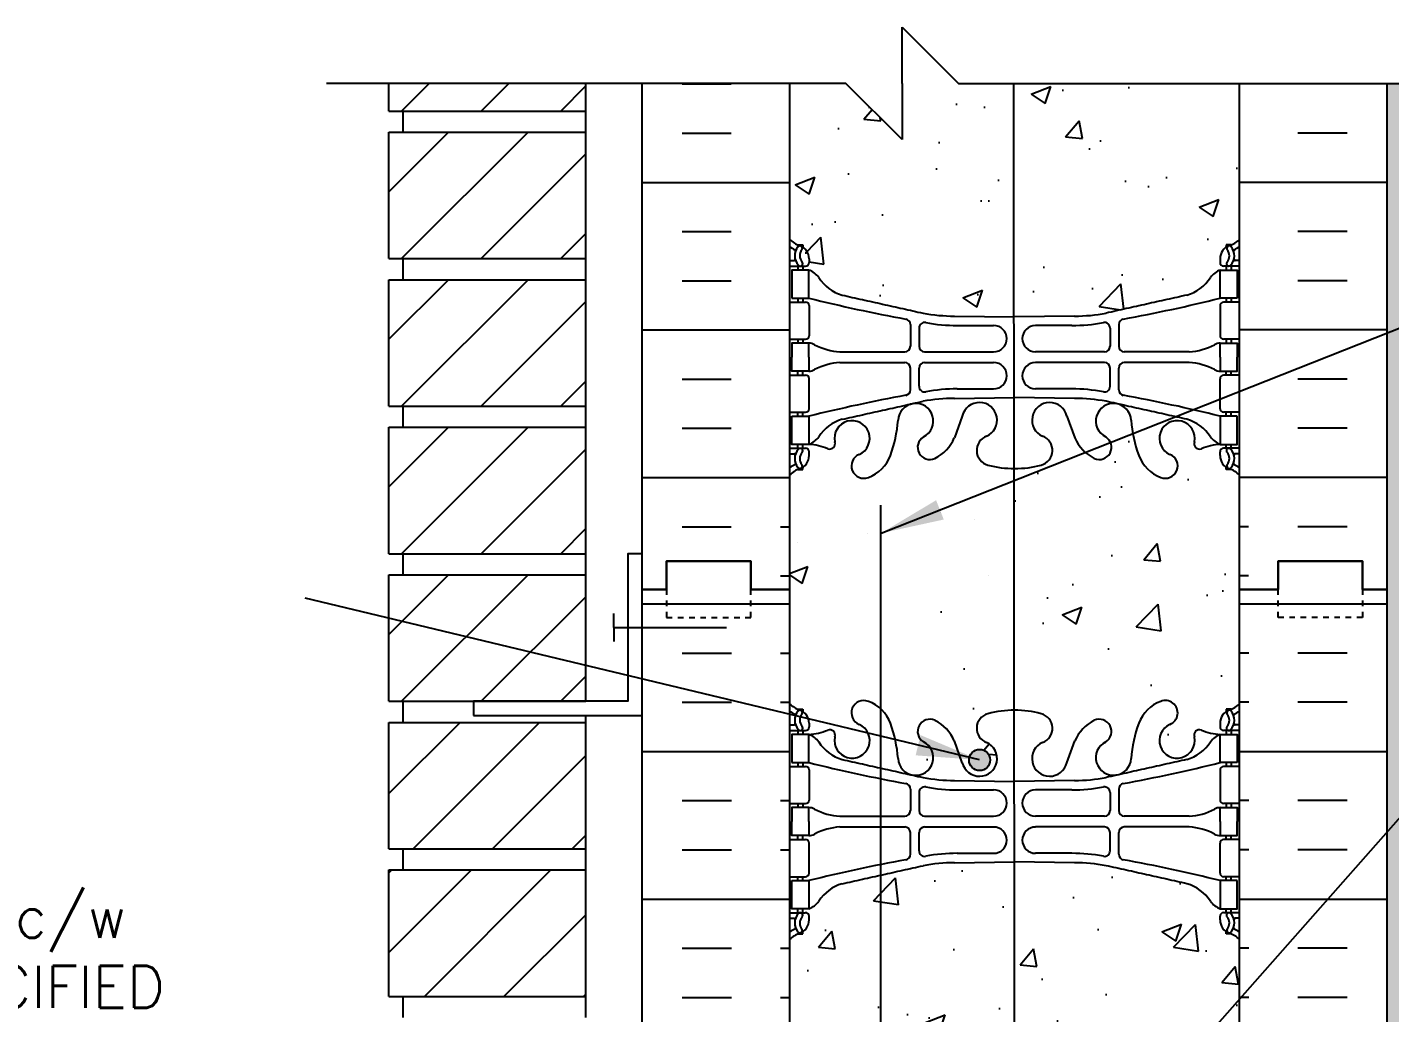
# Model space of a CAD drawing. Header units: inches. Extents: x 144 to 384, y -1 to 57.
# Drawn here: x 158.43 to 182.66, y 39.25 to 56.78 of the extents above; entities that cross this region are included whole.
import ezdxf

# ---------------------------------------------------------------- set-up
doc = ezdxf.new("R2010")
doc.units = ezdxf.units.IN
doc.header["$LTSCALE"] = 0.5
doc.header["$MEASUREMENT"] = 0
doc.linetypes.add('DASHED2', pattern=[0.375, 0.25, -0.125])
for name, color, linetype in [('HATCH', 12, 'Continuous'), ('line25', 2, 'Continuous'), ('LINE3', 3, 'Continuous'), ('LINE50', 5, 'Continuous'), ('LINE9', 9, 'Continuous'), ('TEXT', 4, 'Continuous'), ('Web_Edge', 9, 'Continuous')]:
    doc.layers.add(name, color=color, linetype=linetype)
doc.styles.add('DIM', font='romans.shx', dxfattribs={"width": 0.7})
doc.styles.add('ROMANS', font='romans.shx', dxfattribs={"height": 1.125})
doc.dimstyles.new('ext_12', dxfattribs={"dimscale": 12, "dimtxt": 0.09375, "dimasz": 0.09375, "dimexe": 0.09375, "dimexo": 0.0625, "dimgap": 0.0625, "dimtad": 1, "dimdec": 1, "dimzin": 3, "dimdsep": 46, "dimlunit": 4, "dimtxsty": 'DIM', "dimcen": 0.09, "dimdle": 0.09375, "dimclrt": 4, "dimadec": 0, "dimazin": 0, "dimtfac": 1, "dimtdec": 1, "dimtmove": 2, "dimatfit": 3, "dimfxl": 1, "dimfrac": 2, "dimtolj": 1, "dimtzin": 0, "dimarcsym": 0})

msp = doc.modelspace()

# ---------------------------------------------------------------- hatches: boundary and pattern name
at = {"layer": 'HATCH'}
h = msp.add_hatch(dxfattribs=at)
h.set_pattern_fill('AR-CONC', color=256, scale=0.5)
edge = h.paths.add_edge_path()
edge.add_line((175.977, 41.935), (174.92, 41.919))
edge.add_arc((174.915, 38.935), 2.984, 89.9005, 100.7454)
edge.add_spline(control_points=[(174.359, 41.867), (173.879, 41.76)], knot_values=[0.666478, 0.666478, 1, 1], degree=1, periodic=0)
edge.add_spline(control_points=[(173.875, 41.759), (173.862, 41.756)], knot_values=[0.654597, 0.654597, 0.663649, 0.663649], degree=1, periodic=0)
edge.add_spline(control_points=[(173.862, 41.756), (173.81, 41.745)], knot_values=[0.618386, 0.618386, 0.654597, 0.654597], degree=1, periodic=0)
edge.add_spline(control_points=[(173.81, 41.745), (173.696, 41.719)], knot_values=[0.539205, 0.539205, 0.618386, 0.618386], degree=1, periodic=0)
edge.add_spline(control_points=[(173.691, 41.718), (173.673, 41.714)], knot_values=[0.522983, 0.522983, 0.535342, 0.535342], degree=1, periodic=0)
edge.add_spline(control_points=[(173.673, 41.714), (173.602, 41.698)], knot_values=[0.473545, 0.473545, 0.522983, 0.522983], degree=1, periodic=0)
edge.add_line((173.602, 41.698), (173.602, 33.865))
edge.add_spline(control_points=[(173.602, 33.865), (173.628, 33.859)], knot_values=[0.473545, 0.473545, 0.491679, 0.491679], degree=1, periodic=0)
edge.add_spline(control_points=[(173.628, 33.859), (173.63, 33.859)], knot_values=[0.491679, 0.491679, 0.493169, 0.493169], degree=1, periodic=0)
edge.add_spline(control_points=[(173.63, 33.859), (173.637, 33.857)], knot_values=[0.493169, 0.493169, 0.498075, 0.498075], degree=1, periodic=0)
edge.add_spline(control_points=[(173.637, 33.857), (173.639, 33.857)], knot_values=[0.498075, 0.498075, 0.499132, 0.499132], degree=1, periodic=0)
edge.add_spline(control_points=[(173.639, 33.857), (173.642, 33.856)], knot_values=[0.499132, 0.499132, 0.501165, 0.501165], degree=1, periodic=0)
edge.add_spline(control_points=[(173.642, 33.856), (173.648, 33.855)], knot_values=[0.501165, 0.501165, 0.505529, 0.505529], degree=1, periodic=0)
edge.add_spline(control_points=[(173.648, 33.855), (173.65, 33.854)], knot_values=[0.505529, 0.505529, 0.507128, 0.507128], degree=1, periodic=0)
edge.add_spline(control_points=[(173.65, 33.854), (173.673, 33.849)], knot_values=[0.507128, 0.507128, 0.522983, 0.522983], degree=1, periodic=0)
edge.add_spline(control_points=[(173.673, 33.849), (173.691, 33.845)], knot_values=[0.522983, 0.522983, 0.535342, 0.535342], degree=1, periodic=0)
edge.add_spline(control_points=[(173.691, 33.845), (173.695, 33.844)], knot_values=[0.535342, 0.535342, 0.538432, 0.538432], degree=1, periodic=0)
edge.add_spline(control_points=[(173.695, 33.844), (173.696, 33.844)], knot_values=[0.538432, 0.538432, 0.539205, 0.539205], degree=1, periodic=0)
edge.add_spline(control_points=[(173.696, 33.844), (173.81, 33.819)], knot_values=[0.539205, 0.539205, 0.618386, 0.618386], degree=1, periodic=0)
edge.add_spline(control_points=[(173.81, 33.819), (173.862, 33.807)], knot_values=[0.618386, 0.618386, 0.654597, 0.654597], degree=1, periodic=0)
edge.add_spline(control_points=[(173.862, 33.807), (173.875, 33.804)], knot_values=[0.654597, 0.654597, 0.663649, 0.663649], degree=1, periodic=0)
edge.add_spline(control_points=[(173.875, 33.804), (173.879, 33.803)], knot_values=[0.663649, 0.663649, 0.665912, 0.665912], degree=1, periodic=0)
edge.add_spline(control_points=[(173.879, 33.803), (173.879, 33.803)], knot_values=[0.665912, 0.665912, 0.666478, 0.666478], degree=1, periodic=0)
edge.add_spline(control_points=[(173.879, 33.803), (174.359, 33.696)], knot_values=[0.666478, 0.666478, 1, 1], degree=1, periodic=0)
edge.add_arc((174.915, 36.628), 2.984, 259.2546, 270.0995)
edge.add_line((174.92, 33.644), (175.981, 33.628))
edge.add_line((175.981, 33.628), (175.977, 41.935))
edge = h.paths.add_edge_path()
edge.add_spline(control_points=[(173.602, 41.698), (173.583, 41.694)], knot_values=[0.460483, 0.460483, 0.473545, 0.473545], degree=1, periodic=0)
edge.add_spline(control_points=[(173.577, 41.693), (173.451, 41.664)], knot_values=[0.368386, 0.368386, 0.456146, 0.456146], degree=1, periodic=0)
edge.add_spline(control_points=[(173.451, 41.664), (173.413, 41.656)], knot_values=[0.342097, 0.342097, 0.368386, 0.368386], degree=1, periodic=0)
edge.add_spline(control_points=[(173.404, 41.654), (173.401, 41.653)], knot_values=[0.333881, 0.333881, 0.335524, 0.335524], degree=1, periodic=0)
edge.add_spline(control_points=[(173.401, 41.653), (172.921, 41.546)], knot_values=[0, 0, 0.333368, 0.333368], degree=1, periodic=0)
edge.add_arc((173.129, 40.832), 0.743, 106.1893, 145.772)
edge.add_arc((172.206, 41.444), 0.364, 289.6613, 327.9576, ccw=False)
edge.add_line((172.328, 41.101), (172.223, 41.101))
edge.add_line((172.223, 41.101), (172.223, 41.031))
edge.add_line((172.223, 41.031), (172.27, 41.031))
edge.add_arc((172.27, 40.969), 0.0625, 0, 90, ccw=False)
edge.add_line((172.333, 40.969), (172.333, 40.901))
edge.add_arc((172.083, 40.901), 0.25, 304.0558, 360, ccw=False)
edge.add_line((172.223, 40.694), (172.223, 40.652))
edge.add_line((172.223, 40.652), (172.133, 40.652))
edge.add_arc((172.333, 40.194), 0.5, 113.5782, 133.7891)
edge.add_line((171.987, 40.555), (171.987, 35.171))
edge.add_line((171.987, 35.171), (171.987, 35.008))
edge.add_arc((172.333, 35.369), 0.5, 226.2109, 246.4218)
edge.add_line((172.133, 34.911), (172.223, 34.911))
edge.add_line((172.223, 34.911), (172.223, 34.869))
edge.add_arc((172.083, 34.662), 0.25, 0, 55.9442, ccw=False)
edge.add_line((172.333, 34.662), (172.333, 34.595))
edge.add_arc((172.27, 34.595), 0.0625, -90, 0, ccw=False)
edge.add_line((172.27, 34.532), (172.223, 34.532))
edge.add_line((172.223, 34.532), (172.223, 34.462))
edge.add_line((172.223, 34.462), (172.328, 34.462))
edge.add_arc((172.206, 34.12), 0.364, 32.0424, 70.3387, ccw=False)
edge.add_arc((173.129, 34.731), 0.743, 214.228, 253.8107)
edge.add_spline(control_points=[(172.921, 34.017), (173.401, 33.91)], knot_values=[0, 0, 0.333368, 0.333368], degree=1, periodic=0)
edge.add_spline(control_points=[(173.401, 33.91), (173.401, 33.91)], knot_values=[0.333368, 0.333368, 0.33347, 0.33347], degree=1, periodic=0)
edge.add_spline(control_points=[(173.401, 33.91), (173.401, 33.91)], knot_values=[0.33347, 0.33347, 0.333716, 0.333716], degree=1, periodic=0)
edge.add_spline(control_points=[(173.401, 33.91), (173.401, 33.91)], knot_values=[0.333716, 0.333716, 0.333881, 0.333881], degree=1, periodic=0)
edge.add_spline(control_points=[(173.401, 33.91), (173.404, 33.909)], knot_values=[0.333881, 0.333881, 0.335524, 0.335524], degree=1, periodic=0)
edge.add_spline(control_points=[(173.404, 33.909), (173.413, 33.907)], knot_values=[0.335524, 0.335524, 0.342097, 0.342097], degree=1, periodic=0)
edge.add_spline(control_points=[(173.413, 33.907), (173.451, 33.899)], knot_values=[0.342097, 0.342097, 0.368386, 0.368386], degree=1, periodic=0)
edge.add_spline(control_points=[(173.451, 33.899), (173.577, 33.871)], knot_values=[0.368386, 0.368386, 0.456146, 0.456146], degree=1, periodic=0)
edge.add_spline(control_points=[(173.577, 33.871), (173.577, 33.871)], knot_values=[0.456146, 0.456146, 0.456197, 0.456197], degree=1, periodic=0)
edge.add_spline(control_points=[(173.577, 33.871), (173.577, 33.871)], knot_values=[0.456197, 0.456197, 0.456401, 0.456401], degree=1, periodic=0)
edge.add_spline(control_points=[(173.577, 33.871), (173.579, 33.87)], knot_values=[0.456401, 0.456401, 0.457217, 0.457217], degree=1, periodic=0)
edge.add_spline(control_points=[(173.579, 33.87), (173.583, 33.869)], knot_values=[0.457217, 0.457217, 0.460483, 0.460483], degree=1, periodic=0)
edge.add_line((173.602, 33.865), (173.602, 41.698))
edge = h.paths.add_edge_path()
edge.add_arc((179.641, 40.194), 0.5, 46.2109, 66.4218)
edge.add_line((179.841, 40.652), (179.751, 40.652))
edge.add_line((179.751, 40.652), (179.751, 40.694))
edge.add_arc((179.891, 40.901), 0.25, 180, 235.9442, ccw=False)
edge.add_line((179.641, 40.901), (179.641, 40.969))
edge.add_arc((179.703, 40.969), 0.0625, 90, 180, ccw=False)
edge.add_line((179.703, 41.031), (179.751, 41.031))
edge.add_line((179.751, 41.031), (179.751, 41.101))
edge.add_line((179.751, 41.101), (179.646, 41.101))
edge.add_arc((179.768, 41.444), 0.364, 212.0424, 250.3387, ccw=False)
edge.add_arc((178.845, 40.832), 0.743, 34.228, 73.8107)
edge.add_spline(control_points=[(179.053, 41.546), (177.615, 41.867)], knot_values=[0, 0, 1, 1], degree=1, periodic=0)
edge.add_arc((177.059, 38.935), 2.984, 79.2546, 90.0995)
edge.add_line((177.054, 41.919), (175.987, 41.935))
edge.add_line((175.987, 41.935), (175.977, 41.935))
edge.add_line((175.977, 41.935), (175.981, 33.628))
edge.add_line((175.981, 33.628), (175.987, 33.628))
edge.add_line((175.987, 33.628), (177.054, 33.644))
edge.add_arc((177.059, 36.628), 2.984, 269.9005, 280.7454)
edge.add_spline(control_points=[(177.615, 33.696), (179.053, 34.017)], knot_values=[0, 0, 1, 1], degree=1, periodic=0)
edge.add_arc((178.845, 34.731), 0.743, 286.1893, 325.772)
edge.add_arc((179.768, 34.12), 0.364, 109.6613, 147.9576, ccw=False)
edge.add_line((179.646, 34.462), (179.751, 34.462))
edge.add_line((179.751, 34.462), (179.751, 34.532))
edge.add_line((179.751, 34.532), (179.703, 34.532))
edge.add_arc((179.703, 34.595), 0.0625, 180, 270, ccw=False)
edge.add_line((179.641, 34.595), (179.641, 34.662))
edge.add_arc((179.891, 34.662), 0.25, 124.0558, 180, ccw=False)
edge.add_line((179.751, 34.869), (179.751, 34.911))
edge.add_line((179.751, 34.911), (179.841, 34.911))
edge.add_arc((179.641, 35.369), 0.5, 293.5782, 313.7891)
edge.add_line((179.987, 35.008), (179.987, 40.555))
h.paths.add_polyline_path([(179.987, 30.816, 0.088416), (179.841, 30.913), (179.751, 30.913), (179.751, 30.955, -0.249069), (179.641, 31.162), (179.641, 31.23, -0.414214), (179.703, 31.292), (179.751, 31.292), (179.751, 31.362), (179.646, 31.362, 0.085348), (179.317, 31.287, -0.669601), (179.184, 31.407, 2.087231), (178.75, 31.182, -1), (178.587, 30.774, -0.21345), (178.194, 31.163, -0.069923), (178.058, 31.807, 1.702394), (177.608, 31.494, -0.940793), (177.404, 31.111, -0.173075), (177.058, 31.477), (176.916, 31.864, 1.612474), (176.484, 31.505, -0.734872), (176.461, 30.994, -0.069145), (175.982, 30.932), (175.984, 28.282), (179.987, 28.282, -0.387788), (179.987, 28.782)])
h.paths.add_polyline_path([(175.982, 30.932, -0.067806), (175.513, 30.994, -0.734872), (175.49, 31.505, 1.612474), (175.058, 31.864), (174.916, 31.477, -0.173075), (174.57, 31.111, -0.940793), (174.366, 31.494, 1.702394), (173.916, 31.807, -0.069923), (173.78, 31.163, -0.038043), (173.735, 31.07), (173.815, 31.103), (173.815, 30.103), (173.602, 30.191), (173.602, 28.282), (175.984, 28.282)])
h.paths.add_polyline_path([(173.602, 30.191), (173.388, 30.28), (173.315, 30.353), (171.987, 30.353), (171.987, 28.782, -0.387788), (171.987, 28.282), (173.602, 28.282)])
h.paths.add_polyline_path([(173.224, 31.182, 2.087231), (172.79, 31.407, -0.669601), (172.657, 31.287, 0.085348), (172.328, 31.362), (172.223, 31.362), (172.223, 31.292), (172.27, 31.292, -0.414214), (172.333, 31.23), (172.333, 31.162, -0.249069), (172.223, 30.955), (172.223, 30.913), (172.133, 30.913, 0.059703), (172.03, 30.853), (173.124, 30.853, -0.480972)])
h.paths.add_polyline_path([(179.987, 48.816, 0.088416), (179.841, 48.913), (179.751, 48.913), (179.751, 48.955, -0.249069), (179.641, 49.162), (179.641, 49.23, -0.414214), (179.703, 49.292), (179.751, 49.292), (179.751, 49.362), (179.646, 49.362, 0.085348), (179.317, 49.287, -0.669601), (179.184, 49.407, 2.087231), (178.75, 49.182, -1), (178.587, 48.774, -0.21345), (178.194, 49.163, -0.068226), (178.059, 49.791, 1.753171), (177.608, 49.494, -0.940793), (177.404, 49.111, -0.173075), (177.058, 49.477), (176.916, 49.864, 1.612474), (176.484, 49.505, -0.734872), (176.461, 48.994, -0.068475), (175.987, 48.932, -0.001953), (175.973, 48.932), (175.975, 44.631, -0.070129), (176.461, 44.57, -0.734872), (176.484, 44.058, 1.612474), (176.916, 43.699), (177.058, 44.086, -0.173075), (177.404, 44.452, -0.940793), (177.608, 44.069, 1.753171), (178.059, 43.773, -0.068226), (178.194, 44.4, -0.21345), (178.587, 44.79, -1), (178.75, 44.381, 2.087231), (179.184, 44.156, -0.669601), (179.317, 44.277, 0.085348), (179.646, 44.201), (179.751, 44.201), (179.751, 44.271), (179.703, 44.271, -0.414214), (179.641, 44.334), (179.641, 44.401, -0.249069), (179.751, 44.608), (179.751, 44.65), (179.841, 44.65, 0.088416), (179.987, 44.747), (179.987, 46.782)])
h.paths.add_polyline_path([(175.974, 46.626), (174.894, 46.626), (173.602, 46.626), (173.602, 44.658, -0.117299), (173.78, 44.4, -0.068226), (173.915, 43.773, 1.753171), (174.366, 44.069, -0.940793), (174.57, 44.452, -0.173075), (174.916, 44.086), (175.058, 43.699, 1.612474), (175.49, 44.058, -0.734872), (175.513, 44.57, -0.066822), (175.975, 44.632)])
h.paths.add_polyline_path([(175.553, 43.747, -1), (175.178, 43.747, -1)], flags=16)
edge = h.paths.add_edge_path()
edge.add_line((179.646, 52.462), (179.751, 52.462))
edge.add_line((179.751, 52.462), (179.751, 52.532))
edge.add_line((179.751, 52.532), (179.703, 52.532))
edge.add_arc((179.703, 52.595), 0.0625, 180, 270, ccw=False)
edge.add_line((179.641, 52.595), (179.641, 52.662))
edge.add_arc((179.891, 52.662), 0.25, 124.0558, 180, ccw=False)
edge.add_line((179.751, 52.869), (179.751, 52.911))
edge.add_line((179.751, 52.911), (179.841, 52.911))
edge.add_arc((179.641, 53.369), 0.5, 293.5782, 313.7891)
edge.add_line((179.987, 53.008), (179.987, 55.782))
edge.add_line((179.987, 55.782), (175.97, 55.782))
edge.add_line((175.97, 55.782), (175.972, 51.628))
edge.add_line((175.972, 51.628), (175.987, 51.628))
edge.add_line((175.987, 51.628), (177.054, 51.644))
edge.add_arc((177.059, 54.628), 2.984, 269.9005, 280.7454)
edge.add_spline(control_points=[(177.615, 51.696), (179.053, 52.017)], knot_values=[0, 0, 1, 1], degree=1, periodic=0)
edge.add_arc((178.845, 52.731), 0.743, 286.1893, 325.772)
edge.add_arc((179.768, 52.12), 0.364, 109.6613, 147.9576, ccw=False)
edge = h.paths.add_edge_path()
edge.add_line((175.97, 55.782), (174.987, 55.782))
edge.add_line((174.987, 55.782), (173.987, 56.782))
edge.add_line((173.987, 56.782), (173.987, 55.782))
edge.add_line((173.987, 55.782), (173.987, 54.782))
edge.add_line((173.987, 54.782), (172.987, 55.782))
edge.add_line((172.987, 55.782), (171.987, 55.782))
edge.add_line((171.987, 55.782), (171.987, 53.008))
edge.add_arc((172.333, 53.369), 0.5, 226.2109, 246.4218)
edge.add_line((172.133, 52.911), (172.223, 52.911))
edge.add_line((172.223, 52.911), (172.223, 52.869))
edge.add_arc((172.083, 52.662), 0.25, 0, 55.9442, ccw=False)
edge.add_line((172.333, 52.662), (172.333, 52.595))
edge.add_arc((172.27, 52.595), 0.0625, -90, 0, ccw=False)
edge.add_line((172.27, 52.532), (172.223, 52.532))
edge.add_line((172.223, 52.532), (172.223, 52.462))
edge.add_line((172.223, 52.462), (172.328, 52.462))
edge.add_arc((172.206, 52.12), 0.364, 32.0424, 70.3387, ccw=False)
edge.add_arc((173.129, 52.731), 0.743, 214.228, 253.8107)
edge.add_spline(control_points=[(172.921, 52.017), (174.359, 51.696)], knot_values=[0, 0, 1, 1], degree=1, periodic=0)
edge.add_arc((174.915, 54.628), 2.984, 259.2546, 270.0995)
edge.add_line((174.92, 51.644), (175.972, 51.628))
edge.add_line((175.972, 51.628), (175.97, 55.782))
h = msp.add_hatch(dxfattribs=at)
h.set_pattern_fill('AR-SAND', color=256, scale=0.25, style=0)
h.set_pattern_definition([(37.5, (67.52804, -0.4946), (-0.0157483, 0.481706), [0, -0.38, 0, -0.425, 0, -0.40625]), (7.5, (67.52804, -0.4946), (0.4424442, 0.7055365), [0, -0.205, 0, -0.3425, 0, -0.13125]), (327.5, (67.22054, -0.4946), (0.7785355, 0.0014148), [0, -0.125, 0, -0.45, 0, -0.5875]), (317.5, (67.22054, -0.4946), (0.7515317, 0.219419), [0, -0.0625, 0, -0.295, 0, -0.3375])])
h.paths.add_polyline_path([(183.112, 55.782), (182.612, 55.782), (182.612, 46.782), (182.612, 28.782), (182.612, 28.282), (183.112, 28.282)])
h = msp.add_hatch(dxfattribs=at)
h.set_pattern_fill('INSUL', color=256, scale=7, style=0)
h.set_pattern_definition([(0, (-2754.1746, -368.228), (0, 2.625), []), (0, (-2754.1746, -367.353), (0, 2.625), [0.875, -0.875]), (0, (-2754.1746, -366.478), (0, 2.625), [0.875, -0.875])])
h.paths.add_polyline_path([(169.362, 32.541), (171.987, 35.171), (171.987, 46.782), (171.299, 46.782), (171.299, 47.282), (169.799, 47.282), (169.799, 46.782), (169.362, 46.782)])
h = msp.add_hatch(dxfattribs=at)
h.set_pattern_fill('INSUL', color=256, scale=7, style=0)
h.set_pattern_definition([(180, (3106.1486, -368.228), (0, 2.625), []), (180, (3106.1486, -367.353), (0, 2.625), [0.875, -0.875]), (180, (3106.1486, -366.478), (0, 2.625), [0.875, -0.875])])
h.paths.add_polyline_path([(182.612, 28.782), (182.174, 28.782), (182.174, 29.282), (180.674, 29.282), (180.674, 28.782), (179.987, 28.782), (179.987, 46.782), (180.674, 46.782), (180.674, 47.282), (182.174, 47.282), (182.174, 46.782), (182.612, 46.782)])
at = {"layer": 'LINE3'}
msp.add_hatch(color=256, dxfattribs=at).paths.add_polyline_path([(175.178, 43.747, 1), (175.553, 43.747, 1)])

# ---------------------------------------------------------------- linework, layer by layer
at = {"layer": 'HATCH'}
for p, q in [((165.086, 55.291), (165.577, 55.782)), ((166.501, 55.291), (166.992, 55.782)), ((167.915, 55.291), (168.362, 55.738)), ((170.075, 55.772), (170.95, 55.772)), ((181.899, 55.772), (181.024, 55.772)), ((164.862, 53.855), (165.922, 54.916)), ((165.086, 52.666), (167.336, 54.916)), ((170.075, 54.897), (170.95, 54.897)), ((181.899, 54.897), (181.024, 54.897)), ((166.501, 52.666), (168.362, 54.527)), ((169.362, 54.022), (171.987, 54.022)), ((182.612, 54.022), (179.987, 54.022)), ((167.915, 52.666), (168.362, 53.113)), ((170.075, 53.147), (170.95, 53.147)), ((181.899, 53.147), (181.024, 53.147)), ((164.862, 51.23), (165.922, 52.291)), ((165.086, 50.041), (167.336, 52.291)), ((170.075, 52.272), (170.95, 52.272)), ((181.899, 52.272), (181.024, 52.272)), ((166.501, 50.041), (168.362, 51.902)), ((169.362, 51.397), (171.987, 51.397)), ((182.612, 51.397), (179.987, 51.397)), ((167.915, 50.041), (168.362, 50.488)), ((170.075, 50.522), (170.95, 50.522)), ((181.899, 50.522), (181.024, 50.522)), ((164.862, 48.605), (165.922, 49.666)), ((165.086, 47.416), (167.336, 49.666)), ((170.075, 49.647), (170.95, 49.647)), ((181.899, 49.647), (181.024, 49.647)), ((166.501, 47.416), (168.362, 49.277)), ((169.362, 48.772), (171.987, 48.772)), ((182.612, 48.772), (179.987, 48.772)), ((174.677, 48.148), (174.677, 48.148)), ((175.267, 48.033), (175.267, 48.033)), ((167.915, 47.416), (168.362, 47.863)), ((170.075, 47.897), (170.95, 47.897)), ((171.825, 47.897), (171.987, 47.897)), ((173.373, 47.783), (173.373, 47.783)), ((180.149, 47.897), (179.987, 47.897)), ((181.899, 47.897), (181.024, 47.897)), ((172.121, 47.618), (172.121, 47.618)), ((164.862, 45.98), (165.922, 47.041)), ((165.086, 44.791), (167.336, 47.041)), ((171.825, 47.022), (171.987, 47.022)), ((171.987, 47.066), (172.311, 47.19)), ((171.987, 47.038), (172.21, 46.888)), ((172.21, 46.886), (172.312, 47.188)), ((175.522, 47.025), (175.522, 47.025)), ((180.149, 47.022), (179.987, 47.022)), ((166.501, 44.791), (168.362, 46.652)), ((167.915, 44.791), (168.362, 45.238)), ((164.862, 43.152), (166.126, 44.416)), ((165.29, 42.166), (167.54, 44.416)), ((166.704, 42.166), (168.362, 43.824)), ((168.118, 42.166), (168.362, 42.409)), ((164.862, 41.738), (164.915, 41.791)), ((164.862, 40.324), (166.329, 41.791)), ((165.493, 39.541), (167.743, 41.791)), ((166.907, 39.541), (168.362, 40.995)), ((168.322, 39.541), (168.362, 39.581))]:
    msp.add_line(p, q, dxfattribs=at)
at = {"layer": 'line25'}
for p, q in [((164.862, 55.291), (164.862, 55.782)), ((168.362, 44.791), (168.362, 55.782)), ((171.987, 55.782), (171.987, 46.782)), ((179.987, 46.782), (179.987, 55.782)), ((164.862, 55.291), (168.362, 55.291)), ((165.112, 54.916), (165.112, 55.291)), ((164.862, 54.916), (168.362, 54.916)), ((164.862, 52.666), (164.862, 54.916)), ((164.862, 52.666), (168.362, 52.666)), ((165.112, 52.291), (165.112, 52.666)), ((164.862, 52.291), (168.362, 52.291)), ((164.862, 50.041), (164.862, 52.291)), ((164.862, 50.041), (168.362, 50.041)), ((165.112, 49.666), (165.112, 50.041)), ((164.862, 49.666), (168.362, 49.666)), ((164.862, 47.416), (164.862, 49.666)), ((164.862, 47.416), (168.362, 47.416)), ((165.112, 47.041), (165.112, 47.416)), ((164.862, 47.041), (168.362, 47.041)), ((164.862, 44.791), (164.862, 47.041)), ((171.987, 46.782), (171.987, 35.171)), ((179.987, 28.782), (179.987, 46.782)), ((164.862, 44.791), (168.362, 44.791)), ((165.112, 44.416), (165.112, 44.791)), ((164.862, 44.416), (168.362, 44.416)), ((164.862, 42.166), (164.862, 44.416)), ((168.362, 39.541), (168.362, 44.541)), ((164.862, 42.166), (168.362, 42.166)), ((165.112, 41.791), (165.112, 42.166)), ((164.862, 41.791), (168.362, 41.791)), ((164.862, 39.541), (164.862, 41.791)), ((164.862, 39.541), (168.362, 39.541)), ((165.112, 39.166), (165.112, 39.541)), ((168.362, 39.166), (168.362, 39.541))]:
    msp.add_line(p, q, dxfattribs=at)
at = {"layer": 'LINE3'}
for p, q in [((175.97, 55.782), (175.984, 28.282)), ((173.602, 48.282), (173.602, 9.281))]:
    msp.add_line(p, q, dxfattribs=at)
msp.add_circle((175.365, 43.747), 0.188, dxfattribs=at)
at = {"layer": 'LINE50'}
for p, q in [((169.362, 46.782), (169.362, 55.782)), ((182.612, 46.782), (182.612, 55.782)), ((169.362, 28.782), (169.362, 46.782)), ((182.612, 28.782), (182.612, 46.782))]:
    msp.add_line(p, q, dxfattribs=at)
for points in [[(169.362, 46.782), (169.799, 46.782), (169.799, 47.282), (171.299, 47.282), (171.299, 46.782), (171.987, 46.782)], [(171.987, 46.782), (171.299, 46.782), (171.299, 47.282), (169.799, 47.282), (169.799, 46.782), (169.362, 46.782)], [(182.612, 46.782), (182.174, 46.782), (182.174, 47.282), (180.674, 47.282), (180.674, 46.782), (179.987, 46.782)], [(179.987, 46.782), (180.674, 46.782), (180.674, 47.282), (182.174, 47.282), (182.174, 46.782), (182.612, 46.782)]]:
    msp.add_lwpolyline(points, dxfattribs=at)
at = {"layer": 'LINE9'}
for p, q in [((173.987, 55.782), (173.987, 56.782)), ((173.987, 56.782), (174.987, 55.782)), ((172.987, 55.782), (163.752, 55.782)), ((173.987, 54.782), (172.987, 55.782)), ((173.987, 55.782), (173.987, 54.782)), ((174.987, 55.782), (184.217, 55.782))]:
    msp.add_line(p, q, dxfattribs=at)
at = {"layer": 'LINE9', "linetype": 'Continuous'}
for q in [(168.862, 46.353), (168.862, 45.853), (170.862, 46.103)]:
    msp.add_line((168.862, 46.103), q, dxfattribs=at)
at = {"layer": 'LINE9'}
msp.add_lwpolyline([(166.362, 44.541), (169.362, 44.541), (169.362, 47.416), (169.112, 47.416), (169.112, 44.791), (166.362, 44.791)], close=True, dxfattribs=at)
at = {"layer": 'LINE9', "linetype": 'DASHED2', "ltscale": 0.15}
for points in [[(169.799, 46.782), (169.799, 46.782), (169.799, 46.282), (171.299, 46.282), (171.299, 46.782), (171.299, 46.782)], [(182.174, 46.782), (182.174, 46.782), (182.174, 46.282), (180.674, 46.282), (180.674, 46.782), (180.674, 46.782)]]:
    msp.add_lwpolyline(points, dxfattribs=at)
at = {"layer": 'TEXT'}
for points in [[(170.432, 55.288, 0, 0.36, 0), (169.352, 55.288, 0, 0, 0), (158.752, 55.288, 0, 0, 0)], [(165.198, 51.715, 0, 0.36, 0), (164.118, 51.715, 0, 0, 0), (159.63, 51.715, 0, 0, 0)], [(175.974, 46.626, 0, 0.36, 0), (174.894, 46.626, 0, 0, 0), (153.273, 46.626, 0, 0, 0)]]:
    msp.add_lwpolyline(points, format="xyseb", dxfattribs=at)
at = {"layer": 'Web_Edge'}
for p, q in [((172.133, 52.911), (172.223, 52.911)), ((172.223, 52.911), (172.223, 52.869)), ((179.841, 52.911), (179.751, 52.911)), ((179.751, 52.911), (179.751, 52.869)), ((171.987, 52.632), (172.065, 52.632)), ((172.333, 52.662), (172.333, 52.595)), ((179.641, 52.662), (179.641, 52.595)), ((179.987, 52.632), (179.909, 52.632)), ((171.987, 52.532), (172.27, 52.532)), ((172.133, 52.532), (172.133, 52.462)), ((172.223, 52.532), (172.223, 52.462)), ((179.987, 52.532), (179.703, 52.532)), ((179.751, 52.532), (179.751, 52.462)), ((179.841, 52.532), (179.841, 52.462)), ((171.987, 51.892), (172.27, 51.892)), ((172.133, 51.962), (172.133, 51.892)), ((172.223, 51.962), (172.223, 51.892)), ((179.987, 51.892), (179.703, 51.892)), ((179.751, 51.962), (179.751, 51.892)), ((179.841, 51.962), (179.841, 51.892)), ((172.333, 51.83), (172.333, 51.295)), ((174.92, 51.644), (175.987, 51.628)), ((177.054, 51.644), (175.987, 51.628)), ((179.641, 51.83), (179.641, 51.295)), ((174.135, 51.492), (174.135, 51.107)), ((174.288, 51.43), (174.288, 51.107)), ((174.968, 51.476), (175.615, 51.476)), ((177.006, 51.476), (176.359, 51.476)), ((177.686, 51.43), (177.686, 51.107)), ((177.839, 51.492), (177.839, 51.107)), ((171.987, 51.232), (172.27, 51.232)), ((172.133, 51.232), (172.133, 51.162)), ((172.223, 51.232), (172.223, 51.162)), ((179.987, 51.232), (179.703, 51.232)), ((179.751, 51.232), (179.751, 51.162)), ((179.841, 51.232), (179.841, 51.162)), ((172.881, 51.007), (174.035, 51.007)), ((174.388, 51.007), (175.615, 51.007)), ((177.586, 51.007), (176.359, 51.007)), ((179.093, 51.007), (177.939, 51.007)), ((172.133, 50.592), (172.133, 50.662)), ((172.223, 50.592), (172.223, 50.662)), ((172.881, 50.818), (174.035, 50.817)), ((174.135, 50.332), (174.135, 50.717)), ((174.288, 50.394), (174.288, 50.717)), ((174.388, 50.817), (175.615, 50.817)), ((177.586, 50.817), (176.359, 50.817)), ((177.686, 50.394), (177.686, 50.717)), ((177.839, 50.332), (177.839, 50.717)), ((179.093, 50.818), (177.939, 50.817)), ((179.751, 50.592), (179.751, 50.662)), ((179.841, 50.592), (179.841, 50.662)), ((171.987, 50.592), (172.27, 50.592)), ((172.333, 49.995), (172.333, 50.53)), ((179.641, 49.995), (179.641, 50.53)), ((179.987, 50.592), (179.703, 50.592)), ((174.92, 50.18), (175.987, 50.196)), ((174.968, 50.348), (175.615, 50.348)), ((177.054, 50.18), (175.987, 50.196)), ((177.006, 50.348), (176.359, 50.348)), ((171.987, 49.932), (172.27, 49.932)), ((172.133, 49.862), (172.133, 49.932)), ((172.223, 49.862), (172.223, 49.932)), ((179.987, 49.932), (179.703, 49.932)), ((179.751, 49.862), (179.751, 49.932)), ((179.841, 49.862), (179.841, 49.932)), ((175.058, 49.864), (174.916, 49.477)), ((176.916, 49.864), (177.058, 49.477)), ((171.987, 49.292), (172.27, 49.292)), ((171.987, 49.192), (172.065, 49.192)), ((172.133, 49.292), (172.133, 49.362)), ((172.223, 49.292), (172.223, 49.362)), ((172.333, 49.162), (172.333, 49.23)), ((179.641, 49.162), (179.641, 49.23)), ((179.987, 49.292), (179.703, 49.292)), ((179.751, 49.292), (179.751, 49.362)), ((179.841, 49.292), (179.841, 49.362)), ((179.987, 49.192), (179.909, 49.192)), ((172.223, 48.913), (172.223, 48.955)), ((179.751, 48.913), (179.751, 48.955)), ((172.133, 48.913), (172.223, 48.913)), ((179.841, 48.913), (179.751, 48.913)), ((172.133, 44.65), (172.223, 44.65)), ((172.223, 44.65), (172.223, 44.608)), ((179.841, 44.65), (179.751, 44.65)), ((179.751, 44.65), (179.751, 44.608)), ((171.987, 44.371), (172.065, 44.371)), ((172.333, 44.401), (172.333, 44.334)), ((179.641, 44.401), (179.641, 44.334)), ((179.987, 44.371), (179.909, 44.371)), ((171.987, 44.271), (172.27, 44.271)), ((172.133, 44.271), (172.133, 44.201)), ((172.223, 44.271), (172.223, 44.201)), ((179.987, 44.271), (179.703, 44.271)), ((179.751, 44.271), (179.751, 44.201)), ((179.841, 44.271), (179.841, 44.201)), ((175.058, 43.699), (174.916, 44.086)), ((176.916, 43.699), (177.058, 44.086)), ((171.987, 43.631), (172.27, 43.631)), ((172.133, 43.701), (172.133, 43.631)), ((172.223, 43.701), (172.223, 43.631)), ((179.987, 43.631), (179.703, 43.631)), ((179.751, 43.701), (179.751, 43.631)), ((179.841, 43.701), (179.841, 43.631)), ((172.333, 43.569), (172.333, 43.034)), ((174.92, 43.383), (175.987, 43.367)), ((177.054, 43.383), (175.987, 43.367)), ((179.641, 43.569), (179.641, 43.034)), ((174.135, 43.231), (174.135, 42.846)), ((174.288, 43.169), (174.288, 42.846)), ((174.968, 43.215), (175.615, 43.215)), ((177.006, 43.215), (176.359, 43.215)), ((177.686, 43.169), (177.686, 42.846)), ((177.839, 43.231), (177.839, 42.846)), ((171.987, 42.971), (172.27, 42.971)), ((172.133, 42.971), (172.133, 42.901)), ((172.223, 42.971), (172.223, 42.901)), ((179.987, 42.971), (179.703, 42.971)), ((179.751, 42.971), (179.751, 42.901)), ((179.841, 42.971), (179.841, 42.901)), ((172.881, 42.746), (174.035, 42.746)), ((174.388, 42.746), (175.615, 42.746)), ((177.586, 42.746), (176.359, 42.746)), ((179.093, 42.746), (177.939, 42.746)), ((172.881, 42.556), (174.035, 42.556)), ((174.135, 42.071), (174.135, 42.456)), ((174.288, 42.133), (174.288, 42.456)), ((174.388, 42.556), (175.615, 42.556)), ((177.586, 42.556), (176.359, 42.556)), ((177.686, 42.133), (177.686, 42.456)), ((177.839, 42.071), (177.839, 42.456)), ((179.093, 42.556), (177.939, 42.556)), ((171.987, 42.331), (172.27, 42.331)), ((172.133, 42.331), (172.133, 42.401)), ((172.223, 42.331), (172.223, 42.401)), ((172.333, 41.734), (172.333, 42.269)), ((179.641, 41.734), (179.641, 42.269)), ((179.987, 42.331), (179.703, 42.331)), ((179.751, 42.331), (179.751, 42.401)), ((179.841, 42.331), (179.841, 42.401)), ((174.92, 41.919), (175.987, 41.935)), ((174.968, 42.087), (175.615, 42.087)), ((177.054, 41.919), (175.987, 41.935)), ((177.006, 42.087), (176.359, 42.087)), ((171.987, 41.671), (172.27, 41.671)), ((172.133, 41.601), (172.133, 41.671)), ((172.223, 41.601), (172.223, 41.671)), ((179.987, 41.671), (179.703, 41.671)), ((179.751, 41.601), (179.751, 41.671)), ((179.841, 41.601), (179.841, 41.671)), ((171.987, 41.031), (172.27, 41.031)), ((172.133, 41.031), (172.133, 41.101)), ((172.223, 41.031), (172.223, 41.101)), ((172.333, 40.901), (172.333, 40.969)), ((179.641, 40.901), (179.641, 40.969)), ((179.987, 41.031), (179.703, 41.031)), ((179.751, 41.031), (179.751, 41.101)), ((179.841, 41.031), (179.841, 41.101)), ((171.987, 40.931), (172.065, 40.931)), ((179.987, 40.931), (179.909, 40.931)), ((172.133, 40.652), (172.223, 40.652)), ((172.223, 40.652), (172.223, 40.694)), ((179.751, 40.652), (179.751, 40.694)), ((179.841, 40.652), (179.751, 40.652))]:
    msp.add_line(p, q, dxfattribs=at)
for points in [[(172.028, 51.962), (172.328, 51.962), (172.328, 52.462), (172.028, 52.462)], [(179.946, 51.962), (179.646, 51.962), (179.646, 52.462), (179.946, 52.462)], [(172.028, 49.862), (172.328, 49.862), (172.328, 49.362), (172.028, 49.362)], [(179.946, 49.862), (179.646, 49.862), (179.646, 49.362), (179.946, 49.362)], [(172.028, 43.701), (172.328, 43.701), (172.328, 44.201), (172.028, 44.201)], [(179.946, 43.701), (179.646, 43.701), (179.646, 44.201), (179.946, 44.201)], [(172.028, 41.601), (172.328, 41.601), (172.328, 41.101), (172.028, 41.101)], [(179.946, 41.601), (179.646, 41.601), (179.646, 41.101), (179.946, 41.101)]]:
    msp.add_lwpolyline(points, close=True, dxfattribs=at)
for points in [[(172.328, 50.912), (172.328, 51.162), (172.028, 51.162), (172.028, 50.912)], [(179.646, 50.912), (179.646, 51.162), (179.946, 51.162), (179.946, 50.912)], [(172.328, 50.912), (172.328, 50.662), (172.028, 50.662), (172.028, 50.912)], [(179.646, 50.912), (179.646, 50.662), (179.946, 50.662), (179.946, 50.912)], [(172.328, 42.651), (172.328, 42.901), (172.028, 42.901), (172.028, 42.651)], [(179.646, 42.651), (179.646, 42.901), (179.946, 42.901), (179.946, 42.651)], [(172.328, 42.651), (172.328, 42.401), (172.028, 42.401), (172.028, 42.651)], [(179.646, 42.651), (179.646, 42.401), (179.946, 42.401), (179.946, 42.651)]]:
    msp.add_lwpolyline(points, dxfattribs=at)
for centre, radius, start, end in [((172.333, 53.369), 0.5, 226.2109, 250.5288), ((172.333, 53.369), 0.6, 234.7832, 245.0748), ((172.327, 52.717), 0.25, 140.1145, 222.4609), ((172.071, 52.806), 0.021, 343.464, 63.9957), ((172.169, 52.848), 0.045, 321.448, 139.1879), ((172.083, 52.662), 0.25, 0, 70.5288), ((179.891, 52.662), 0.25, 109.4712, 180), ((179.805, 52.848), 0.045, 40.8121, 218.552), ((179.641, 53.369), 0.5, 289.4712, 313.7891), ((179.647, 52.717), 0.25, 317.5391, 39.8855), ((179.903, 52.806), 0.021, 116.0043, 196.536), ((179.641, 53.369), 0.6, 294.9252, 305.2168), ((172.065, 52.652), 0.0196, 269.4032, 15.4901), ((172.175, 52.578), 0.045, 222.4609, 42.4609), ((172.327, 52.717), 0.16, 140.0001, 222.4609), ((172.27, 52.595), 0.0625, 270, 0), ((179.703, 52.595), 0.0625, 180, 270), ((179.799, 52.578), 0.045, 137.5391, 317.5391), ((179.647, 52.717), 0.16, 317.5391, 39.9999), ((179.909, 52.652), 0.0196, 164.5099, 270.5968), ((172.206, 52.12), 0.364, 34.9775, 70.3387), ((179.768, 52.12), 0.364, 109.6613, 145.0225), ((173.129, 52.731), 0.743, 212.7919, 253.8107), ((178.845, 52.731), 0.743, 286.1893, 327.2081), ((172.27, 51.83), 0.0625, 0, 90), ((179.137, 79.383), 28.253, 256.0552, 259.6343), ((172.837, 79.383), 28.253, 280.3657, 283.9448), ((179.703, 51.83), 0.0625, 90, 180), ((174.915, 54.628), 2.984, 259.2546, 270.0995), ((177.059, 54.628), 2.984, 269.9005, 280.7454), ((174.035, 51.492), 0.1, 360, 79.6343), ((174.388, 51.43), 0.1, 79.2546, 180), ((174.963, 54.46), 2.984, 259.2546, 270.0995), ((175.615, 51.242), 0.234, 270, 90), ((176.359, 51.242), 0.234, 90, 270), ((177.011, 54.46), 2.984, 269.9005, 280.7454), ((177.586, 51.43), 0.1, 0, 100.7454), ((177.939, 51.492), 0.1, 100.3657, 180), ((172.27, 51.295), 0.0625, 270, 0), ((172.324, 50.943), 0.219, 60.4937, 88.92), ((172.966, 52.163), 1.16, 242.5844, 265.8032), ((179.008, 52.163), 1.16, 274.1968, 297.4156), ((179.65, 50.943), 0.219, 91.08, 119.5063), ((179.703, 51.295), 0.0625, 180, 270), ((174.035, 51.107), 0.1, 270.0388, 360), ((174.388, 51.107), 0.1, 180, 270), ((177.586, 51.107), 0.1, 270, 0), ((177.939, 51.107), 0.1, 180, 269.9612), ((172.324, 50.881), 0.219, 271.08, 299.5063), ((172.966, 49.661), 1.16, 94.1968, 117.4156), ((174.035, 50.717), 0.1, 0, 89.9612), ((174.388, 50.717), 0.1, 90, 180), ((175.615, 50.583), 0.234, 270, 90), ((176.359, 50.583), 0.234, 90, 270), ((177.586, 50.717), 0.1, 0, 90), ((177.939, 50.717), 0.1, 90.0388, 180), ((179.008, 49.661), 1.16, 62.5844, 85.8032), ((179.65, 50.881), 0.219, 240.4937, 268.92), ((172.27, 50.53), 0.0625, 0, 90), ((179.703, 50.53), 0.0625, 90, 180), ((179.137, 22.442), 28.253, 100.3657, 103.9448), ((174.035, 50.332), 0.1, 280.3657, 0), ((174.388, 50.394), 0.1, 180, 280.7454), ((174.915, 47.196), 2.984, 89.9005, 100.7454), ((174.963, 47.364), 2.984, 89.9005, 100.7454), ((177.011, 47.364), 2.984, 79.2546, 90.0995), ((177.059, 47.196), 2.984, 79.2546, 90.0995), ((177.586, 50.394), 0.1, 259.2546, 0), ((177.939, 50.332), 0.1, 180, 259.6343), ((172.837, 22.442), 28.253, 76.0552, 79.6343), ((172.27, 49.995), 0.0625, 270, 0), ((174.228, 49.776), 0.314, 296.0652, 177.2643), ((175.363, 49.792), 0.314, 293.8084, 166.5854), ((176.611, 49.792), 0.314, 13.4146, 246.1916), ((177.746, 49.776), 0.314, 2.7357, 243.9348), ((179.703, 49.995), 0.0625, 180, 270), ((173.129, 49.094), 0.743, 106.1893, 147.2081), ((173.097, 49.469), 0.314, 293.8084, 191.4114), ((171.557, 49.972), 2.365, 339.9985, 355.6105), ((180.417, 49.972), 2.365, 184.3895, 200.0015), ((178.877, 49.469), 0.314, 348.5886, 246.1916), ((178.845, 49.094), 0.743, 32.7919, 73.8107), ((172.206, 49.705), 0.364, 289.6613, 325.0225), ((174.48, 49.309), 0.217, 121.463, 294.4736), ((174.229, 49.779), 0.75, 297.0295, 336.3062), ((175.581, 49.253), 0.268, 109.9662, 255.2108), ((176.393, 49.253), 0.268, 284.7892, 70.0338), ((177.745, 49.779), 0.75, 203.6938, 242.9705), ((177.494, 49.309), 0.217, 245.5264, 58.537), ((179.768, 49.705), 0.364, 214.9775, 250.3387), ((172.065, 49.173), 0.0196, 344.5099, 90.5968), ((172.327, 49.108), 0.25, 137.5391, 219.8855), ((172.175, 49.246), 0.045, 317.5391, 137.5391), ((172.327, 49.108), 0.16, 137.5391, 219.9999), ((172.27, 49.23), 0.0625, 360, 90), ((172.273, 48.366), 0.997, 66.8533, 86.8462), ((172.699, 49.374), 0.0968, 249.5669, 19.8449), ((179.275, 49.374), 0.0968, 160.1551, 290.4331), ((179.701, 48.366), 0.997, 93.1538, 113.1467), ((179.703, 49.23), 0.0625, 90, 180), ((179.799, 49.246), 0.045, 42.4609, 222.4609), ((179.647, 49.108), 0.16, 320.0001, 42.4609), ((179.647, 49.108), 0.25, 320.1145, 42.4609), ((179.909, 49.173), 0.0196, 89.4032, 195.4901), ((172.333, 48.455), 0.6, 114.9252, 125.2168), ((172.071, 49.018), 0.021, 296.0043, 16.536), ((172.169, 48.977), 0.045, 220.8121, 38.552), ((172.083, 49.162), 0.25, 289.4712, 360), ((173.306, 48.978), 0.22, 111.8037, 291.8037), ((173.148, 49.407), 0.677, 290.6803, 338.8761), ((175.975, 50.686), 1.754, 254.7082, 270.3771), ((175.999, 50.686), 1.754, 269.6229, 285.2918), ((178.826, 49.407), 0.677, 201.1239, 249.3197), ((178.668, 48.978), 0.22, 248.1963, 68.1963), ((179.891, 49.162), 0.25, 180, 250.5288), ((179.805, 48.977), 0.045, 141.448, 319.1879), ((179.903, 49.018), 0.021, 163.464, 243.9957), ((179.641, 48.455), 0.6, 54.7832, 65.0748), ((172.333, 48.455), 0.5, 109.4712, 133.7891), ((179.641, 48.455), 0.5, 46.2109, 70.5288), ((172.333, 45.108), 0.5, 226.2109, 250.5288), ((172.333, 45.108), 0.6, 234.7832, 245.0748), ((172.327, 44.456), 0.25, 140.1145, 222.4609), ((172.169, 44.586), 0.045, 321.448, 139.1879), ((172.083, 44.401), 0.25, 0, 70.5288), ((173.306, 44.585), 0.22, 68.1963, 248.1963), ((173.148, 44.157), 0.677, 21.1239, 69.3197), ((175.975, 42.878), 1.754, 89.6229, 105.2918), ((175.999, 42.878), 1.754, 74.7082, 90.3771), ((178.826, 44.157), 0.677, 110.6803, 158.8761), ((178.668, 44.585), 0.22, 291.8037, 111.8037), ((179.891, 44.401), 0.25, 109.4712, 180), ((179.805, 44.586), 0.045, 40.8121, 218.552), ((179.641, 45.108), 0.5, 289.4712, 313.7891), ((179.647, 44.456), 0.25, 317.5391, 39.8855), ((179.641, 45.108), 0.6, 294.9252, 305.2168), ((172.065, 44.391), 0.0196, 269.4032, 15.4901), ((172.071, 44.545), 0.021, 343.464, 63.9957), ((172.175, 44.317), 0.045, 222.4609, 42.4609), ((172.327, 44.456), 0.16, 140.0001, 222.4609), ((173.097, 44.094), 0.314, 168.5886, 66.1916), ((171.557, 43.592), 2.365, 4.3895, 20.0015), ((174.48, 44.255), 0.217, 65.5264, 238.537), ((174.229, 43.784), 0.75, 23.6938, 62.9705), ((175.581, 44.31), 0.268, 104.7892, 250.0338), ((176.393, 44.31), 0.268, 289.9662, 75.2108), ((177.745, 43.784), 0.75, 117.0295, 156.3062), ((177.494, 44.255), 0.217, 301.463, 114.4736), ((180.417, 43.592), 2.365, 159.9985, 175.6105), ((178.877, 44.094), 0.314, 113.8084, 11.4114), ((179.799, 44.317), 0.045, 137.5391, 317.5391), ((179.647, 44.456), 0.16, 317.5391, 39.9999), ((179.903, 44.545), 0.021, 116.0043, 196.536), ((179.909, 44.391), 0.0196, 164.5099, 270.5968), ((172.27, 44.334), 0.0625, 270, 0), ((172.273, 45.197), 0.997, 273.1538, 293.1467), ((172.206, 43.858), 0.364, 34.9775, 70.3387), ((172.699, 44.189), 0.0968, 340.1551, 110.4331), ((179.275, 44.189), 0.0968, 69.5669, 199.8449), ((179.701, 45.197), 0.997, 246.8533, 266.8462), ((179.768, 43.858), 0.364, 109.6613, 145.0225), ((179.703, 44.334), 0.0625, 180, 270), ((173.129, 44.47), 0.743, 212.7919, 253.8107), ((174.228, 43.788), 0.314, 182.7357, 63.9348), ((175.363, 43.772), 0.314, 193.4146, 66.1916), ((176.611, 43.772), 0.314, 113.8084, 346.5854), ((177.746, 43.788), 0.314, 116.0652, 357.2643), ((178.845, 44.47), 0.743, 286.1893, 327.2081), ((172.27, 43.569), 0.0625, 0, 90), ((179.137, 71.121), 28.253, 256.0552, 259.6343), ((172.837, 71.121), 28.253, 280.3657, 283.9448), ((179.703, 43.569), 0.0625, 90, 180), ((174.915, 46.367), 2.984, 259.2546, 270.0995), ((177.059, 46.367), 2.984, 269.9005, 280.7454), ((174.035, 43.231), 0.1, 360, 79.6343), ((174.388, 43.169), 0.1, 79.2546, 180), ((174.963, 46.199), 2.984, 259.2546, 270.0995), ((175.615, 42.981), 0.234, 270, 90), ((176.359, 42.981), 0.234, 90, 270), ((177.011, 46.199), 2.984, 269.9005, 280.7454), ((177.586, 43.169), 0.1, 0, 100.7454), ((177.939, 43.231), 0.1, 100.3657, 180), ((172.27, 43.034), 0.0625, 270, 0), ((172.324, 42.682), 0.219, 60.4937, 88.92), ((179.65, 42.682), 0.219, 91.08, 119.5063), ((179.703, 43.034), 0.0625, 180, 270), ((172.966, 43.902), 1.16, 242.5844, 265.8032), ((174.035, 42.846), 0.1, 270.0388, 360), ((174.388, 42.846), 0.1, 180, 270), ((177.586, 42.846), 0.1, 270, 0), ((177.939, 42.846), 0.1, 180, 269.9612), ((179.008, 43.902), 1.16, 274.1968, 297.4156), ((172.324, 42.62), 0.219, 271.08, 299.5063), ((172.966, 41.4), 1.16, 94.1968, 117.4156), ((174.035, 42.456), 0.1, 0, 89.9612), ((174.388, 42.456), 0.1, 90, 180), ((175.615, 42.321), 0.234, 270, 90), ((176.359, 42.321), 0.234, 90, 270), ((177.586, 42.456), 0.1, 0, 90), ((177.939, 42.456), 0.1, 90.0388, 180), ((179.008, 41.4), 1.16, 62.5844, 85.8032), ((179.65, 42.62), 0.219, 240.4937, 268.92), ((172.27, 42.269), 0.0625, 0, 90), ((179.703, 42.269), 0.0625, 90, 180), ((179.137, 14.181), 28.253, 100.3657, 103.9448), ((174.035, 42.071), 0.1, 280.3657, 0), ((174.388, 42.133), 0.1, 180, 280.7454), ((174.915, 38.935), 2.984, 89.9005, 100.7454), ((174.963, 39.103), 2.984, 89.9005, 100.7454), ((177.011, 39.103), 2.984, 79.2546, 90.0995), ((177.059, 38.935), 2.984, 79.2546, 90.0995), ((177.586, 42.133), 0.1, 259.2546, 0), ((177.939, 42.071), 0.1, 180, 259.6343), ((172.837, 14.181), 28.253, 76.0552, 79.6343), ((172.27, 41.734), 0.0625, 270, 0), ((179.703, 41.734), 0.0625, 180, 270), ((173.129, 40.832), 0.743, 106.1893, 147.2081), ((178.845, 40.832), 0.743, 32.7919, 73.8107), ((172.206, 41.444), 0.364, 289.6613, 325.0225), ((179.768, 41.444), 0.364, 214.9775, 250.3387), ((172.327, 40.846), 0.25, 137.5391, 219.8855), ((172.175, 40.985), 0.045, 317.5391, 137.5391), ((172.327, 40.846), 0.16, 137.5391, 219.9999), ((172.27, 40.969), 0.0625, 360, 90), ((179.703, 40.969), 0.0625, 90, 180), ((179.799, 40.985), 0.045, 42.4609, 222.4609), ((179.647, 40.846), 0.16, 320.0001, 42.4609), ((179.647, 40.846), 0.25, 320.1145, 42.4609), ((172.333, 40.194), 0.6, 114.9252, 125.2168), ((172.065, 40.911), 0.0196, 344.5099, 90.5968), ((172.071, 40.757), 0.021, 296.0043, 16.536), ((172.169, 40.716), 0.045, 220.8121, 38.552), ((172.083, 40.901), 0.25, 289.4712, 360), ((179.891, 40.901), 0.25, 180, 250.5288), ((179.805, 40.716), 0.045, 141.448, 319.1879), ((179.903, 40.757), 0.021, 163.464, 243.9957), ((179.909, 40.911), 0.0196, 89.4032, 195.4901), ((179.641, 40.194), 0.6, 54.7832, 65.0748), ((172.333, 40.194), 0.5, 109.4712, 133.7891), ((179.641, 40.194), 0.5, 46.2109, 70.5288)]:
    msp.add_arc(centre, radius, start, end, dxfattribs=at)
for points in [[(172.921, 52.017), (174.359, 51.696)], [(179.053, 52.017), (177.615, 51.696)], [(172.921, 49.808), (174.359, 50.128)], [(179.053, 49.808), (177.615, 50.128)], [(172.921, 43.756), (174.359, 43.435)], [(179.053, 43.756), (177.615, 43.435)], [(172.921, 41.546), (174.359, 41.867)], [(179.053, 41.546), (177.615, 41.867)]]:
    msp.add_open_spline(points, degree=1, dxfattribs=at)

# ---------------------------------------------------------------- texts
at = {"layer": 'TEXT', "insert": (146.026, 40.336), "char_height": 0.75, "width": 16.37365, "attachment_point": 4, "style": 'ROMANS'}
msp.add_mtext('STEEL SUPPORT ANGLE c/w NELSON STUDS AS SPECIFIED', dxfattribs=at)

# ---------------------------------------------------------------- leaders
at = {"layer": 'TEXT'}
for points, override in [([(173.614, 47.782), (184.9, 52.252), (187.105, 52.252)], {"dimgap": 0.0625, "dimtad": 0}), ([(175.365, 43.747), (163.374, 46.626)], {"dimgap": 0.0625, "dimtad": 0}), ([(170.549, 28.804), (184.593, 44.709), (185.997, 44.709)], {"dimtad": 0}), ([(181.424, 28.789), (184.593, 44.709), (185.997, 44.709)], {"dimtad": 0})]:
    msp.add_leader(points, dimstyle='ext_12', override=override, dxfattribs=at)

doc.saveas('drawing.dxf')
